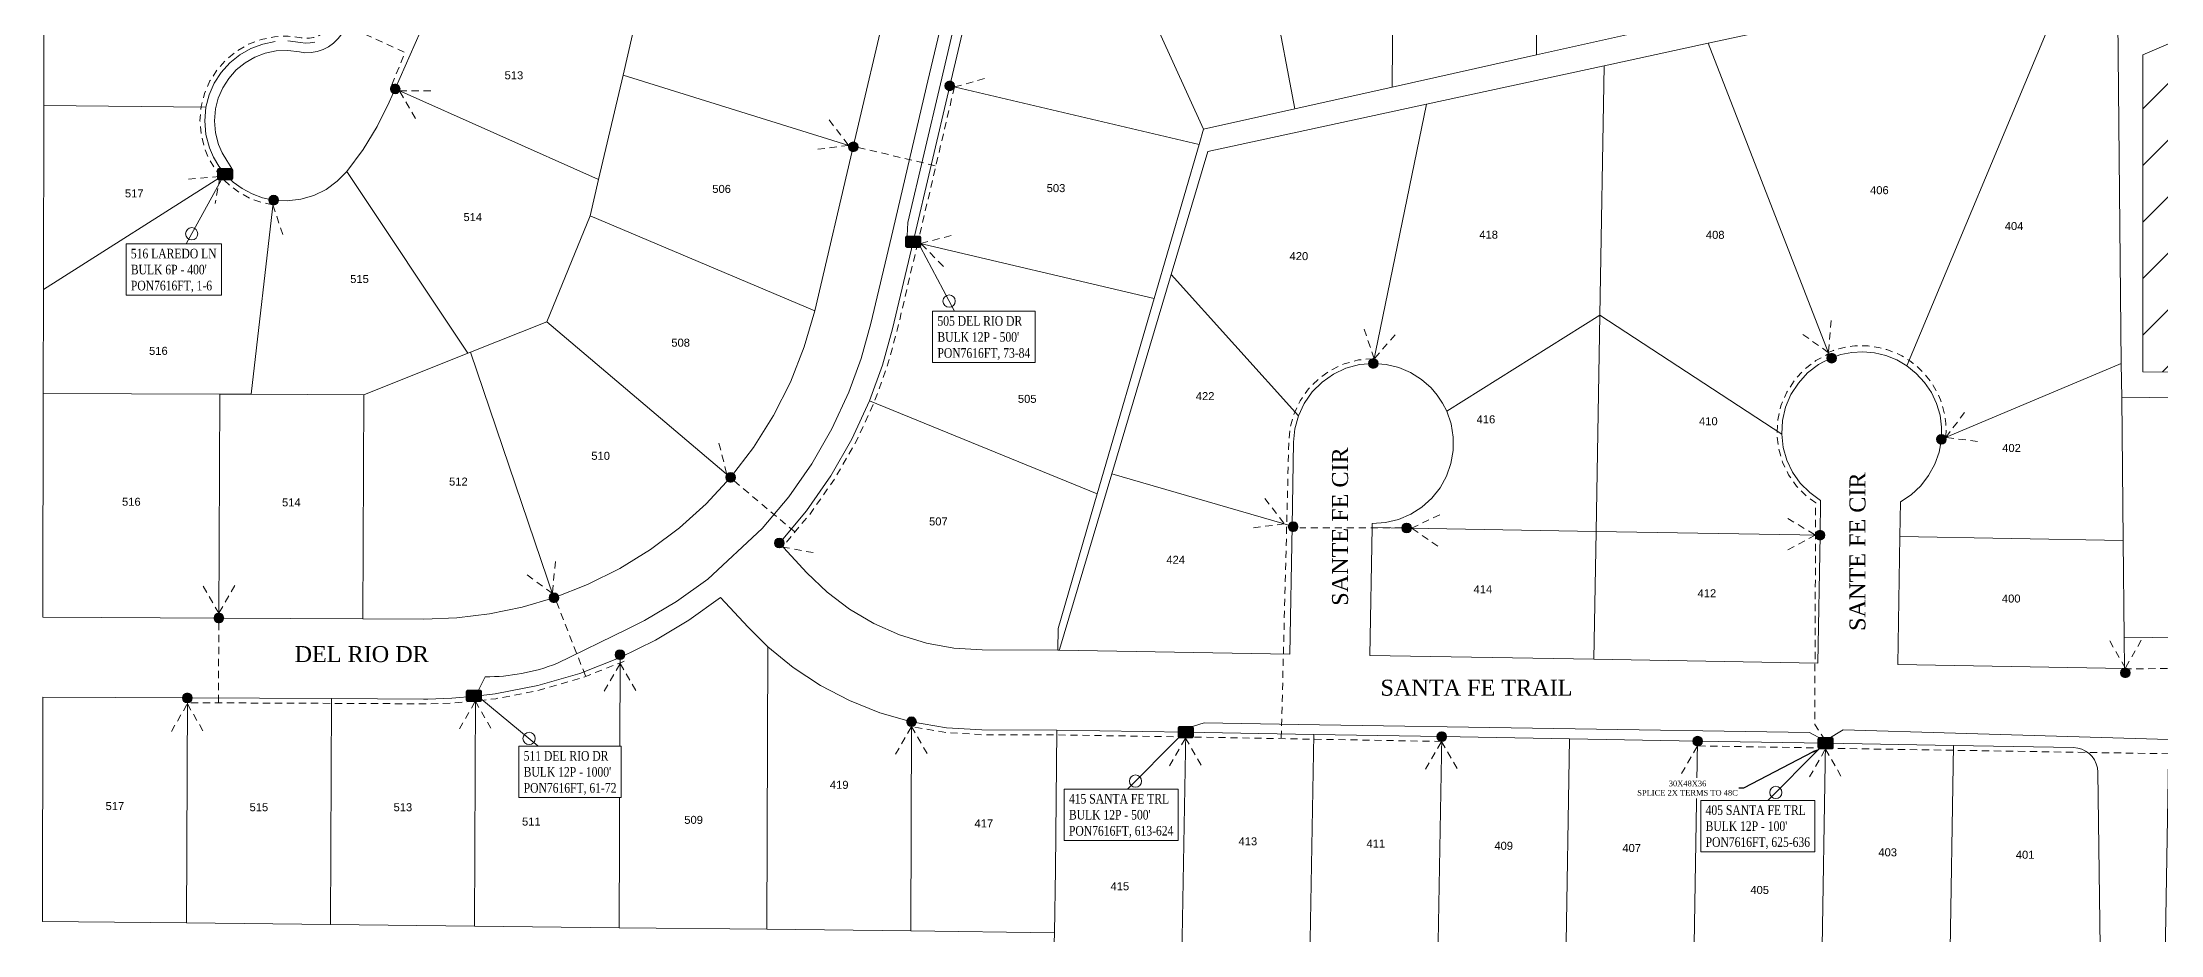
# Model space of a CAD drawing. Header units: feet. Extents: x 2741712 to 2750472, y 1004852 to 1013442.
# Drawn here: x 2744919 to 2746243, y 1008601 to 1009159 of the extents above; entities that cross this region are included whole.
import ezdxf
from ezdxf import colors
from ezdxf.entities.mleader import LeaderData, LeaderLine
from ezdxf.enums import TextEntityAlignment as Align
from ezdxf.lldxf.tags import DXFTag
from ezdxf.math import Vec2, Vec3

# ---------------------------------------------------------------- set-up
doc = ezdxf.new("R2010")
doc.units = ezdxf.units.FT
doc.header["$LTSCALE"] = 0.015
doc.header["$MEASUREMENT"] = 0
doc.linetypes.add('DASHED', pattern=[5, 3, -2])
for name, color, linetype, lineweight in [('48C', 112, '48C', 5), ('DETAIL', 7, 'Continuous', 5), ('DROP BURIED', 7, 'DASHED', 5), ('PROP_TEL', 6, 'Continuous', 5), ('RUNNING LINE (UNDERGROUND)', 10, 'Continuous', 40), ('TAIL', 1, 'MST', 5), ('TELEPHONE STRUCT-PROP', 6, 'Continuous', 5), ('TERMINALS', 7, 'Continuous', 5)]:
    doc.layers.add(name, color=color, linetype=linetype, lineweight=lineweight)
for name, color, linetype in [('AddressesCarver', 7, 'DASHED'), ('Carver County Parcels', 7, 'Continuous'), ('NOTES', 7, 'Continuous'), ('STREET NAME', 7, 'Continuous')]:
    doc.layers.add(name, color=color, linetype=linetype)
doc.styles.add('Dimensions 100', font='arial.ttf')
doc.styles.add('Line', font='txt.shx', dxfattribs={"height": 3})
doc.styles.add('SIMPLEX', font='times.ttf', dxfattribs={"width": 0.8})
doc.styles.get("Standard").update_dxf_attribs({"font": 'times.ttf'})
doc.styles.add('Utilities', font='arial.ttf', dxfattribs={"height": 2.5})
tags = doc.linetypes.add('48C', pattern='A,80,-5,["48C",Line,S=1.5,R=0,X=0,Y=-1.5],-20', length=105).pattern_tags.tags
tags[6] = DXFTag(74, 10)
tags = doc.linetypes.add('MST', pattern='A,5,-5,5,-5,["TAIL",Line,S=1.5,R=0,X=0,Y=-1.5],-20', length=40).pattern_tags.tags
tags[10] = DXFTag(74, 10)

# ---------------------------------------------------------------- blocks, each defined once
blk = doc.blocks.new('ACMAP_ANN_TEMPLATE_AddressCarver')
at = {"layer": 'AddressesCarver', "style": 'Dimensions 100'}
blk.add_attdef('AddressCarver', text='', height=5, dxfattribs=at).set_placement((0, 0), align=Align.CENTER)
blk = doc.blocks.new('NEW HH')
at = {"ltscale": 40, "true_color": 0xffffff}
h = blk.add_hatch(color=7, dxfattribs=at)
h.dxf.hatch_style = 1
h.paths.add_polyline_path([(-0.061, -0.031, 0.414214), (-0.046, -0.046), (0.046, -0.046, 0.414214), (0.061, -0.031), (0.061, 0.031, 0.414214), (0.046, 0.046), (-0.046, 0.046, 0.414214), (-0.061, 0.031)])
at = {"layer": 'RUNNING LINE (UNDERGROUND)', "color": 6, "lineweight": 0, "const_width": 0.005, "flags": 128}
blk.add_lwpolyline([(-0.061, 0.031), (-0.061, -0.031, 0.414214), (-0.046, -0.046), (0.046, -0.046, 0.414214), (0.061, -0.031), (0.061, 0.031, 0.414214), (0.046, 0.046), (-0.046, 0.046, 0.414214)], format="xyb", close=True, dxfattribs=at)
at = {"layer": 'TELEPHONE STRUCT-PROP', "color": 18, "true_color": 0x000000, "style": 'Utilities'}
blk.add_text('HH', height=0.05, dxfattribs=at).set_placement((0, 0), align=Align.MIDDLE_CENTER)
blk = doc.blocks.new('Proposed FlowerPot')
at = {"lineweight": 5, "ltscale": 100, "true_color": 0xffffff}
h = blk.add_hatch(color=7, dxfattribs=at)
h.dxf.hatch_style = 1
h.paths.add_polyline_path([(-0.06, 0, 0.414214), (0, -0.06, 0.414214), (0.06, 0, 0.414214), (0, 0.06, 0.414214)])
at = {"lineweight": 5, "ltscale": 100}
blk.add_circle((0, 0), 0.0604, dxfattribs=at)
at = {"layer": 'RUNNING LINE (UNDERGROUND)', "color": 6, "lineweight": 5, "const_width": 0.00907, "flags": 128}
blk.add_lwpolyline([(-0.06, 0, -0.414214), (0, 0.06, -0.414214), (0.06, 0, -0.414214), (0, -0.06, -0.414214), (-0.06, 0)], format="xyb", dxfattribs=at)
at = {"color": 18, "linetype": 'ByBlock', "lineweight": 5, "ltscale": 100, "true_color": 0x000000, "style": 'Dimensions 100'}
blk.add_text('F', height=0.0744, dxfattribs=at).set_placement((-0.029, -0.037))
blk = doc.blocks.new('TERMINAL')
at = {"lineweight": 5, "ltscale": 0.5, "flags": 128}
blk.add_lwpolyline([(-0.1, -0.6), (-0.1, 44.8)], dxfattribs=at)
at = {"lineweight": 5, "ltscale": 0.5}
blk.add_circle((-0.1, 37.6), 3.83, dxfattribs=at)

msp = doc.modelspace()

# ---------------------------------------------------------------- hatches: boundary and pattern name
at = {"layer": 'NOTES', "lineweight": 5, "ltscale": 100}
h = msp.add_hatch(dxfattribs=at)
h.set_pattern_fill('ANSI31', color=1, scale=200)
h.paths.add_polyline_path([(2746231.4, 1008953.2), (2746231.4, 1009151.2), (2746533.9, 1009281), (2746556.6, 1009273.7), (2746576, 1008940.5), (2746523.2, 1008926.5), (2746545.2, 1008814.8), (2746427.5, 1008814.8), (2746420.1, 1008835.5), (2746377.3, 1008835.5), (2746377.3, 1008952.6)])
h.paths.add_polyline_path([(2747114.4, 1008761), (2747153.2, 1008592.3), (2747357.8, 1008595.3), (2747343.9, 1009300.2), (2747273.6, 1009302.2), (2747139.2, 1009172.8), (2747117.2, 1009170)])

# ---------------------------------------------------------------- linework, layer by layer
at = {"layer": 'Carver County Parcels', "lineweight": 5, "ltscale": 100}
for p, q in [((2745763.5, 1009372.3), (2745762.4, 1009131.1)), ((2745852.5, 1009151.2), (2745853.5, 1009371.9)), ((2745655.9, 1009357.7), (2745701.5, 1009117.5)), ((2745558.3, 1009293.7), (2745644.4, 1009104.8)), ((2745169.4, 1009198.6), (2745139.2, 1009130)), ((2744919.7, 1009191.6), (2744919.6, 1009119.7)), ((2745425.5, 1009093.8), (2745448.4, 1009191.2)), ((2746218, 1008958.4), (2746215.8, 1009172.7)), ((2745287.6, 1009164), (2745281.7, 1009138.5)), ((2745852.5, 1009151.2), (2745942.6, 1009171.3)), ((2745959.8, 1009158.5), (2745995.9, 1009166.3)), ((2746084, 1008957), (2746173.8, 1009171.5)), ((2745762.4, 1009131.1), (2745852.5, 1009151.2)), ((2745894.7, 1009144.4), (2745959.8, 1009158.5)), ((2746036.3, 1008961.7), (2745959.8, 1009158.5)), ((2745266.3, 1009073.4), (2745281.7, 1009138.5)), ((2745281.7, 1009138.5), (2745425.5, 1009093.8)), ((2745783.8, 1009120.4), (2745894.7, 1009144.4)), ((2745892, 1008988.5), (2745894.7, 1009144.4)), ((2744919.6, 1009119.7), (2744919.4, 1009004.7)), ((2744919.6, 1009119.7), (2745020.9, 1009118.5)), ((2745135.5, 1009121.8), (2745128, 1009106.6)), ((2745139.2, 1009130), (2745135.5, 1009121.8)), ((2745266.3, 1009073.4), (2745139.2, 1009130)), ((2745485.8, 1009131.9), (2745641.6, 1009095.2)), ((2745783.8, 1009120.4), (2745647, 1009090.8)), ((2745701.5, 1009117.5), (2745762.4, 1009131.1)), ((2745750.5, 1008958.4), (2745783.8, 1009120.4)), ((2745128, 1009106.6), (2745119.1, 1009092.1)), ((2745701.5, 1009117.5), (2745644.4, 1009104.8)), ((2745701.5, 1009117.5), (2745701.5, 1009117.5)), ((2745401.4, 1008991.4), (2745425.5, 1009093.8)), ((2745425.5, 1009093.8), (2745425.5, 1009093.8)), ((2745641.6, 1009095.2), (2745613.6, 1008999.1)), ((2745644.4, 1009104.8), (2745641.6, 1009095.2)), ((2745641.6, 1009095.2), (2745641.6, 1009095.2)), ((2745644.4, 1009104.8), (2745644.4, 1009104.8)), ((2745119.1, 1009092.1), (2745109, 1009078.4)), ((2745624.2, 1009014.1), (2745647, 1009090.8)), ((2744919.4, 1009004.7), (2745032.9, 1009076.7)), ((2745096.1, 1009067.2), (2745088.4, 1009063.4)), ((2745103, 1009072.3), (2745096.1, 1009067.2)), ((2745109, 1009078.4), (2745103, 1009072.3)), ((2745109, 1009078.4), (2745184.6, 1008964.8)), ((2745266.3, 1009073.4), (2745261, 1009050.6)), ((2745266.3, 1009073.4), (2745266.3, 1009073.4)), ((2745049.2, 1008939.2), (2745063.2, 1009060.5)), ((2745071.7, 1009060), (2745063.2, 1009060.5)), ((2745063.2, 1009060.5), (2745063.2, 1009060.5)), ((2745080.2, 1009061), (2745071.7, 1009060)), ((2745088.4, 1009063.4), (2745080.2, 1009061)), ((2745261, 1009050.6), (2745233.9, 1008984.5)), ((2745261, 1009050.6), (2745401.4, 1008991.4)), ((2745462.9, 1009034.5), (2745613.6, 1008999.1)), ((2745587, 1008889.5), (2745624.2, 1009014.1)), ((2745624.2, 1009014.1), (2745703.7, 1008925.6)), ((2744919.4, 1009004.7), (2744919.2, 1008939.7)), ((2745394.9, 1008968.8), (2745401.4, 1008991.4)), ((2745401.4, 1008991.4), (2745401.4, 1008991.4)), ((2745613.6, 1008999.1), (2745578, 1008876.9)), ((2745613.6, 1008999.1), (2745613.6, 1008999.1)), ((2745892, 1008988.5), (2745796.5, 1008928.5)), ((2745892, 1008988.5), (2745889.7, 1008853.5)), ((2745892, 1008988.5), (2745892, 1008988.5)), ((2746005.8, 1008914.2), (2745892, 1008988.5)), ((2745233.9, 1008984.5), (2745186.3, 1008965.5)), ((2745348.8, 1008887.2), (2745233.9, 1008984.5)), ((2745184.6, 1008964.8), (2745119.6, 1008938.9)), ((2745184.6, 1008964.8), (2745186.3, 1008965.5)), ((2745184.6, 1008964.8), (2745184.6, 1008964.8)), ((2745186.3, 1008965.5), (2745238.4, 1008812)), ((2745386.3, 1008946.8), (2745394.9, 1008968.8)), ((2746036.3, 1008961.7), (2746042.8, 1008964)), ((2746036.3, 1008961.7), (2746036.3, 1008961.7)), ((2746042.8, 1008964), (2746049.6, 1008965.3)), ((2746049.6, 1008965.3), (2746056.5, 1008965.7)), ((2746056.5, 1008965.7), (2746063.8, 1008965)), ((2746063.8, 1008965), (2746070.9, 1008963.3)), ((2746070.9, 1008963.3), (2746077.7, 1008960.6)), ((2746077.7, 1008960.6), (2746084, 1008957)), ((2745375.7, 1008925.8), (2745386.3, 1008946.8)), ((2745750.5, 1008958.4), (2745758.5, 1008957.8)), ((2745750.5, 1008958.4), (2745750.5, 1008958.4)), ((2745758.5, 1008957.8), (2745766.4, 1008955.9)), ((2745766.4, 1008955.9), (2745773.8, 1008952.8)), ((2745773.8, 1008952.8), (2745780.6, 1008948.4)), ((2745780.6, 1008948.4), (2745786.7, 1008943.1)), ((2746084, 1008957), (2746089.9, 1008952.2)), ((2746084, 1008957), (2746084, 1008957)), ((2746089.9, 1008952.2), (2746095.1, 1008946.6)), ((2746105.6, 1008911), (2746218, 1008958.4)), ((2746218, 1008958.4), (2746218, 1008958.4)), ((2746218.3, 1008936.9), (2746218, 1008958.4)), ((2744919.2, 1008939.7), (2744919, 1008799.8)), ((2744919.2, 1008939.7), (2745029.6, 1008939.3)), ((2745029, 1008799.3), (2745029.6, 1008939.3)), ((2745029.6, 1008939.3), (2745029.6, 1008939.3)), ((2745049.2, 1008939.2), (2745029.6, 1008939.3)), ((2745049.2, 1008939.2), (2745049.2, 1008939.2)), ((2745049.2, 1008939.2), (2745119.6, 1008938.9)), ((2745119.6, 1008938.9), (2745119, 1008798.9)), ((2745435.7, 1008935.1), (2745578, 1008876.9)), ((2745786.7, 1008943.1), (2745790.5, 1008938.6)), ((2745790.5, 1008938.6), (2745793.8, 1008933.7)), ((2745793.8, 1008933.7), (2745796.5, 1008928.5)), ((2746095.1, 1008946.6), (2746099.3, 1008940.3)), ((2746099.3, 1008940.3), (2746102.5, 1008933.4)), ((2746218.3, 1008936.9), (2746368.2, 1008938.6)), ((2746219.2, 1008847.8), (2746218.3, 1008936.9)), ((2746218.3, 1008936.9), (2746218.3, 1008936.9)), ((2745363.2, 1008905.9), (2745375.7, 1008925.8)), ((2745703.7, 1008925.6), (2745703.7, 1008925.6)), ((2745796.5, 1008928.5), (2745799.1, 1008920.6)), ((2745799.1, 1008920.6), (2745800.5, 1008912.4)), ((2746102.5, 1008933.4), (2746104.7, 1008926.1)), ((2746104.7, 1008926.1), (2746105.7, 1008918.6)), ((2745800.5, 1008912.4), (2745800.5, 1008904)), ((2746005.8, 1008914.2), (2746005.8, 1008914.2)), ((2746105.6, 1008911), (2746104.1, 1008903)), ((2746105.7, 1008918.6), (2746105.6, 1008911)), ((2745348.8, 1008887.2), (2745363.2, 1008905.9)), ((2745799, 1008895.8), (2745796.3, 1008888)), ((2745800.5, 1008904), (2745799, 1008895.8)), ((2746101.5, 1008895.4), (2746097.6, 1008888.3)), ((2746104.1, 1008903), (2746101.5, 1008895.4)), ((2745333.5, 1008870.7), (2745348.8, 1008887.2)), ((2745348.8, 1008887.2), (2745348.8, 1008887.2)), ((2745554.3, 1008779.7), (2745587, 1008889.5)), ((2745699.8, 1008856.8), (2745587, 1008889.5)), ((2745792.2, 1008880.7), (2745787.1, 1008874.2)), ((2745796.3, 1008888), (2745792.2, 1008880.7)), ((2746092.7, 1008881.9), (2746086.7, 1008876.4)), ((2746097.6, 1008888.3), (2746092.7, 1008881.9)), ((2745316.8, 1008855.6), (2745333.5, 1008870.7)), ((2745578, 1008876.9), (2745553.5, 1008792.8)), ((2745578, 1008876.9), (2745578, 1008876.9)), ((2745780.9, 1008868.6), (2745773.9, 1008864.2)), ((2745787.1, 1008874.2), (2745780.9, 1008868.6)), ((2746080, 1008871.9), (2746079.6, 1008850.3)), ((2746086.7, 1008876.4), (2746080, 1008871.9)), ((2745298.7, 1008842.1), (2745316.8, 1008855.6)), ((2745698.4, 1008776.8), (2745699.8, 1008856.8)), ((2745699.8, 1008856.8), (2745699.8, 1008856.8)), ((2745749.7, 1008856), (2745748.4, 1008776)), ((2745749.8, 1008858.5), (2745749.7, 1008856)), ((2745889.7, 1008853.5), (2745749.7, 1008856)), ((2745758.1, 1008859), (2745749.8, 1008858.5)), ((2745766.2, 1008860.9), (2745758.1, 1008859)), ((2745773.9, 1008864.2), (2745766.2, 1008860.9)), ((2745279.6, 1008830.2), (2745298.7, 1008842.1)), ((2745379.3, 1008846.2), (2745396.5, 1008827.6)), ((2745889.7, 1008853.5), (2745888.3, 1008773.6)), ((2745889.7, 1008853.5), (2745889.7, 1008853.5)), ((2745889.7, 1008853.5), (2746029.7, 1008851.1)), ((2746029.7, 1008851.1), (2746029.7, 1008851.1)), ((2746079.6, 1008850.3), (2746078.3, 1008770.3)), ((2746079.6, 1008850.3), (2746219.2, 1008847.8)), ((2746219.2, 1008847.8), (2746219.9, 1008786.9)), ((2746219.2, 1008847.8), (2746219.2, 1008847.8)), ((2745259.4, 1008820.2), (2745279.6, 1008830.2)), ((2745396.5, 1008827.6), (2745409.2, 1008815.4)), ((2745238.4, 1008812), (2745259.4, 1008820.2)), ((2745409.2, 1008815.4), (2745423.2, 1008804.8)), ((2745177.7, 1008799.5), (2745198.2, 1008802)), ((2745198.2, 1008802), (2745218.5, 1008806.1)), ((2745218.5, 1008806.1), (2745238.4, 1008812)), ((2745238.4, 1008812), (2745238.4, 1008812)), ((2745423.2, 1008804.8), (2745438.3, 1008795.9)), ((2744919, 1008799.8), (2745029, 1008799.3)), ((2745029, 1008799.3), (2745119, 1008798.9)), ((2745119, 1008798.9), (2745157, 1008798.7)), ((2745157, 1008798.7), (2745177.7, 1008799.5)), ((2745438.3, 1008795.9), (2745454.4, 1008788.8)), ((2745454.4, 1008788.8), (2745471.2, 1008783.7)), ((2745553.5, 1008792.8), (2745553.3, 1008779.3)), ((2745279.2, 1008605.8), (2745279.9, 1008774.6)), ((2745372.1, 1008781.4), (2745371.4, 1008604.8)), ((2745372.1, 1008781.4), (2745372.1, 1008781.4)), ((2745471.2, 1008783.7), (2745488.4, 1008780.5)), ((2745488.4, 1008780.5), (2745506, 1008779.4)), ((2745506, 1008779.4), (2745553.3, 1008779.3)), ((2745553.3, 1008779.3), (2745554.2, 1008779.3)), ((2745554.3, 1008779.7), (2745554.2, 1008779.3)), ((2745554.2, 1008779.3), (2745698.4, 1008776.8)), ((2745748.4, 1008776), (2745888.3, 1008773.6)), ((2746220, 1008767.8), (2746219.9, 1008786.9)), ((2745888.3, 1008773.6), (2746028.3, 1008771.1)), ((2746078.3, 1008770.3), (2746220, 1008767.8)), ((2744918.9, 1008749.8), (2744918.7, 1008609.7)), ((2745009.3, 1008749.4), (2744918.9, 1008749.8)), ((2745008.7, 1008608.8), (2745009.3, 1008749.4)), ((2745009.3, 1008749.4), (2745009.3, 1008749.4)), ((2745099.3, 1008749), (2745098.7, 1008607.8)), ((2745099.3, 1008749), (2745099.3, 1008749)), ((2745189.4, 1008750.4), (2745188.8, 1008606.8)), ((2745461.9, 1008734.5), (2745461.4, 1008603.8)), ((2745461.9, 1008734.5), (2745461.9, 1008734.5)), ((2745552.8, 1008729.3), (2745551.8, 1008642.1)), ((2745552.8, 1008729.3), (2745552.8, 1008729.3)), ((2745633.3, 1008728), (2745630.9, 1008588)), ((2745633.3, 1008728), (2745633.3, 1008728)), ((2745710.9, 1008586.6), (2745713.3, 1008726.6)), ((2745713.3, 1008726.6), (2745713.3, 1008726.6)), ((2745790.8, 1008585.2), (2745793.3, 1008725.2)), ((2745793.3, 1008725.2), (2745793.3, 1008725.2)), ((2745873.2, 1008723.8), (2745870.8, 1008583.8)), ((2745873.2, 1008723.8), (2745873.2, 1008723.8)), ((2745953.2, 1008722.4), (2745950.8, 1008582.5)), ((2745953.2, 1008722.4), (2745953.2, 1008722.4)), ((2746030.8, 1008581.1), (2746033.2, 1008721.1)), ((2746033.2, 1008721.1), (2746033.2, 1008721.1)), ((2746110.8, 1008579.7), (2746113.2, 1008719.7)), ((2746113.2, 1008719.7), (2746113.2, 1008719.7)), ((2746190.8, 1008718.1), (2746188.1, 1008718.4)), ((2746193.3, 1008717.4), (2746190.8, 1008718.1)), ((2746195.7, 1008716.2), (2746193.3, 1008717.4)), ((2746197.9, 1008714.7), (2746195.7, 1008716.2)), ((2746199.7, 1008712.8), (2746197.9, 1008714.7)), ((2746201.3, 1008710.7), (2746199.7, 1008712.8)), ((2746202.4, 1008708.3), (2746201.3, 1008710.7)), ((2746203.1, 1008705.7), (2746202.4, 1008708.3)), ((2746203.4, 1008703.1), (2746203.1, 1008705.7)), ((2746205.1, 1008578.1), (2746203.4, 1008703.1)), ((2745551.8, 1008642.1), (2745551.2, 1008602.5)), ((2744918.7, 1008609.7), (2745008.7, 1008608.8)), ((2745008.7, 1008608.8), (2745098.7, 1008607.8)), ((2745098.7, 1008607.8), (2745188.8, 1008606.8)), ((2745188.8, 1008606.8), (2745279.2, 1008605.8)), ((2745188.8, 1008606.8), (2745188.8, 1008606.8)), ((2745279.2, 1008605.8), (2745371.4, 1008604.8)), ((2745279.2, 1008605.8), (2745279.2, 1008605.8)), ((2745371.4, 1008604.8), (2745461.4, 1008603.8)), ((2745461.4, 1008603.8), (2745551.2, 1008602.5)), ((2745551.2, 1008602.5), (2745550.9, 1008589.4))]:
    msp.add_line(p, q, dxfattribs=at)
for points in [[(2745497.1, 1009179.7), (2745485.8, 1009131.9), (2745462.9, 1009034.5), (2745450, 1008980), (2745443.8, 1008957.3), (2745435.7, 1008935.1), (2745424.6, 1008911.1), (2745411.5, 1008888.2), (2745396.3, 1008866.4), (2745379.3, 1008846.2)], [(2745063.2, 1009060.5), (2745056.3, 1009062), (2745049.8, 1009064.4), (2745043.6, 1009067.7), (2745037.9, 1009071.8), (2745032.9, 1009076.7), (2745028.9, 1009081.8), (2745025.7, 1009087.3), (2745023.1, 1009093.2), (2745020.9, 1009101.5), (2745020.2, 1009110), (2745020.9, 1009118.5), (2745020.9, 1009118.5), (2745022.9, 1009126.2), (2745026.1, 1009133.6), (2745030.4, 1009140.3), (2745035.8, 1009146.2), (2745042, 1009151.3), (2745048.9, 1009155.2), (2745056.4, 1009158), (2745064.2, 1009159.6)], [(2745072.2, 1009160), (2745080.1, 1009159), (2745083.1, 1009158.6), (2745086, 1009158.7), (2745089, 1009159.2)], [(2746028.3, 1008771.1), (2746029.7, 1008851.1), (2746030, 1008872.8), (2746023.3, 1008877.7), (2746017.4, 1008883.6), (2746012.6, 1008890.4), (2746009, 1008897.9), (2746006.7, 1008905.9), (2746005.8, 1008914.2), (2746006.3, 1008922.7), (2746008.2, 1008931.1), (2746011.5, 1008939), (2746016.2, 1008946.2), (2746021.9, 1008952.5), (2746028.7, 1008957.7), (2746036.3, 1008961.7)], [(2746219.9, 1008786.9), (2746308.4, 1008788), (2746369.6, 1008806.7), (2746415, 1008820.6)], [(2745342.6, 1008812.2), (2745322.8, 1008798), (2745301.8, 1008785.4), (2745279.9, 1008774.6), (2745254.6, 1008764.7), (2745228.4, 1008757.1), (2745201.7, 1008751.9), (2745189.4, 1008750.4), (2745174.6, 1008749.2), (2745159.7, 1008748.7), (2745156.8, 1008748.7), (2745099.3, 1008749), (2745009.3, 1008749.4)], [(2746188.1, 1008718.4), (2746113.2, 1008719.7), (2746033.2, 1008721.1), (2745953.2, 1008722.4), (2745873.2, 1008723.8), (2745793.3, 1008725.2), (2745713.3, 1008726.6), (2745633.3, 1008728), (2745552.8, 1008729.3), (2745505.8, 1008729.4), (2745483.7, 1008730.8), (2745461.9, 1008734.5), (2745442.2, 1008740.1), (2745423.2, 1008747.7), (2745405.1, 1008757.1), (2745388, 1008768.4), (2745372.1, 1008781.4), (2745359.8, 1008793.7), (2745342.6, 1008812.2)]]:
    msp.add_lwpolyline(points, dxfattribs=at)
at = {"layer": 'Carver County Parcels', "lineweight": 5, "ltscale": 100, "flags": 128}
msp.add_lwpolyline([(2745699.8, 1008856.8), (2745700.7, 1008909.3), (2745701.5, 1008917.6), (2745703.7, 1008925.6), (2745707.4, 1008933.4), (2745712.3, 1008940.6), (2745718.5, 1008946.7), (2745725.6, 1008951.7), (2745733.4, 1008955.4), (2745741.8, 1008957.7), (2745750.5, 1008958.4)], dxfattribs=at)
at = {"layer": 'DROP BURIED', "lineweight": 5, "ltscale": 100}
for p, q in [((2745488.7, 1009131.2), (2745465.8, 1009033.8)), ((2746033.1, 1008718.1), (2745953.2, 1008719.4))]:
    msp.add_line(p, q, dxfattribs=at)
at = {"layer": 'DROP BURIED', "lineweight": 5, "ltscale": 100, "flags": 128}
for points in [[(2745157.4, 1009318.9), (2745159.7, 1009308.3), (2745100.5, 1009173.4), (2745145.4, 1009152.7), (2745136.8, 1009131.9)], [(2745062.5, 1009057.6), (2745055.5, 1009059.1), (2745048.5, 1009061.6), (2745042, 1009065.1), (2745036, 1009069.5), (2745030.7, 1009074.7), (2745026.5, 1009080.1), (2745023, 1009085.9), (2745020.3, 1009092.3), (2745018, 1009101), (2745017.2, 1009110), (2745018, 1009119), (2745020.1, 1009127.2), (2745023.4, 1009135), (2745028, 1009142.1), (2745033.7, 1009148.4), (2745040.3, 1009153.7), (2745047.6, 1009158), (2745055.5, 1009160.9), (2745063.8, 1009162.6), (2745072.3, 1009163), (2745080.5, 1009162), (2745083.2, 1009161.6), (2745085.7, 1009161.7), (2745088.2, 1009162.1), (2745090.6, 1009162.9), (2745092.9, 1009164.1), (2745093.6, 1009164.6)], [(2745428.5, 1009093.4), (2745477.1, 1009081.9)], [(2745465.8, 1009033.8), (2745453, 1008979.2), (2745446.6, 1008956.3), (2745438.5, 1008934), (2745427.3, 1008909.7), (2745414, 1008886.5), (2745398.7, 1008864.6), (2745381.6, 1008844.2)], [(2745693, 1008724.4), (2745697.7, 1008909.5), (2745698.5, 1008918.1), (2745700.9, 1008926.6), (2745704.7, 1008935), (2745710, 1008942.5), (2745716.5, 1008949), (2745724.1, 1008954.3), (2745732.4, 1008958.2), (2745741.3, 1008960.6), (2745750.2, 1008961.4)], [(2746032.9, 1008723.1), (2746026.4, 1008732.8), (2746027, 1008871.3), (2746021.3, 1008875.4), (2746015.1, 1008881.7), (2746010, 1008888.9), (2746006.2, 1008896.8), (2746003.8, 1008905.3), (2746002.8, 1008914.1), (2746003.3, 1008923.2), (2746005.3, 1008932), (2746008.9, 1008940.4), (2746013.8, 1008948), (2746019.9, 1008954.7), (2746027.1, 1008960.2), (2746034.9, 1008964.4)], [(2745351, 1008885), (2745389.1, 1008853.1)], [(2745768.4, 1008855.6), (2745704.6, 1008855.6)], [(2745240, 1008809.4), (2745258.2, 1008762.9)], [(2745029, 1008796.3), (2745028.7, 1008746.3)], [(2745282.3, 1008772.4), (2745281.1, 1008771.8), (2745255.5, 1008761.8), (2745229.1, 1008754.2), (2745202.1, 1008748.9), (2745189.7, 1008747.4), (2745174.8, 1008746.2), (2745159.8, 1008745.7), (2745156.8, 1008745.7), (2745099.3, 1008746), (2745009.3, 1008746.4)], [(2746219.9, 1008767.5), (2746249.6, 1008767.8), (2746254.5, 1008714.4), (2746037.1, 1008717.9)], [(2745633.2, 1008725), (2745552.7, 1008726.3), (2745505.7, 1008726.4), (2745483.4, 1008727.8), (2745461.4, 1008731.5)], [(2745793.2, 1008722.2), (2745713.2, 1008723.6), (2745633.2, 1008725)]]:
    msp.add_lwpolyline(points, dxfattribs=at)
at = {"layer": 'DROP BURIED', "lineweight": 5, "ltscale": 100}
for points in [[(2745488.8, 1009131.2), (2745508, 1009136.6)], [(2745151.9, 1009111.5), (2745141.9, 1009128.8), (2745161.9, 1009128.8)], [(2745410.5, 1009110.6), (2745422.6, 1009094.7), (2745402.8, 1009092.2)], [(2745010, 1009073.6), (2745029.7, 1009075.2), (2745026.7, 1009058.3)], [(2745062.8, 1009057.5), (2745069.1, 1009038.5)], [(2745481.8, 1009019.1), (2745467.8, 1009033.4), (2745487.1, 1009038.4)], [(2745764.2, 1008976.4), (2745751.1, 1008961.4), (2745744.6, 1008980.3)], [(2746036.7, 1008985.3), (2746034.9, 1008965.3), (2746018.5, 1008976.9)], [(2746128.2, 1008909.7), (2746108.3, 1008912.2), (2746120.3, 1008928.1)], [(2745341.5, 1008908.5), (2745346.5, 1008889.1)], [(2745682.7, 1008874.1), (2745694.9, 1008858.2), (2745675.1, 1008855.6)], [(2745790.9, 1008844.2), (2745774.4, 1008855.5), (2745792.5, 1008864.1)], [(2746009.6, 1008861.6), (2746026.7, 1008851.2), (2746009.1, 1008841.6)], [(2745381.3, 1008843.7), (2745401, 1008840.1)], [(2745239.4, 1008834.7), (2745237.4, 1008814.8), (2745221.2, 1008826.5)], [(2745039, 1008819.6), (2745029, 1008802.3), (2745019, 1008819.6)], [(2746230.5, 1008785.4), (2746220.5, 1008768.1), (2746210.5, 1008785.4)], [(2745269.9, 1008753.6), (2745279.9, 1008770.9), (2745289.9, 1008753.6)], [(2744999.3, 1008728.4), (2745009.3, 1008745.7), (2745019.3, 1008728.4)], [(2745179.3, 1008730), (2745189.3, 1008747.3), (2745199.3, 1008730)], [(2745451.9, 1008714.2), (2745461.9, 1008731.5), (2745471.9, 1008714.2)], [(2745623.2, 1008707), (2745633.2, 1008724.3), (2745643.2, 1008707)], [(2745783.2, 1008704.9), (2745793.2, 1008722.2), (2745803.2, 1008704.9)], [(2745943.1, 1008702.1), (2745953.1, 1008719.4)], [(2746023.1, 1008700), (2746033.1, 1008717.4), (2746043.1, 1008700)]]:
    msp.add_lwpolyline(points, dxfattribs=at)
at = {"layer": 'DROP BURIED', "lineweight": 5, "ltscale": 100, "flags": 128}
msp.add_lwpolyline([(2746108.3, 1008912.2, 0.564366), (2746034.9, 1008965.3)], format="xyb", dxfattribs=at)
at = {"layer": 'NOTES', "color": 1, "lineweight": 5, "ltscale": 100, "flags": 128}
msp.add_lwpolyline([(2746231.4, 1008953.2), (2746231.4, 1009151.2), (2746533.9, 1009281), (2746556.6, 1009273.7), (2746576, 1008940.5), (2746523.2, 1008926.5), (2746545.2, 1008814.8), (2746427.5, 1008814.8), (2746420.1, 1008835.5), (2746377.3, 1008835.5), (2746377.3, 1008952.6), (2746231.4, 1008953.2)], dxfattribs=at)
at = {"layer": 'TAIL', "lineweight": 5, "ltscale": 100, "flags": 128}
msp.add_lwpolyline([(2745651.1, 1009360.7), (2745639.4, 1009366), (2745628.2, 1009361.4), (2745606.2, 1009349.8), (2745585.4, 1009336.1), (2745566, 1009320.6), (2745548.1, 1009303.3), (2745533.1, 1009285.9), (2745519.6, 1009267.2), (2745507.9, 1009247.4), (2745497.8, 1009226.6), (2745489.7, 1009205.1), (2745483.5, 1009183.2), (2745472.2, 1009135.1), (2745449.3, 1009037.7), (2745436.5, 1008983.4), (2745430.4, 1008961.5), (2745422.7, 1008940.5), (2745412.2, 1008917.5), (2745399.6, 1008895.7), (2745385.2, 1008875), (2745368.6, 1008855.2), (2745334.5, 1008823.6), (2745315.1, 1008809.7), (2745295.1, 1008797.7), (2745284.7, 1008792.6), (2745240.2, 1008770.9, -0.093822), (2745195.5, 1008762.6), (2745189.4, 1008750.4)], format="xyb", dxfattribs=at)
for points in [[(2745651, 1009359.3), (2745642.6, 1009358.7), (2745631.6, 1009354.1), (2745610.3, 1009342.9), (2745590.1, 1009329.7), (2745571.3, 1009314.6), (2745553.9, 1009297.8), (2745539.4, 1009280.9), (2745526.3, 1009262.8), (2745514.9, 1009243.6), (2745505.2, 1009223.5), (2745497.3, 1009202.6), (2745491.3, 1009181.2), (2745480, 1009133.2), (2745459.6, 1009046.5), (2745459.2, 1009038.2)], [(2745160.7, 1009316.7), (2745167.9, 1009304), (2745107.8, 1009167.9), (2745106, 1009164.6), (2745103.6, 1009161.4), (2745100.7, 1009158.6), (2745097.5, 1009156.3), (2745094.1, 1009154.6), (2745090.4, 1009153.4), (2745086.6, 1009152.7), (2745082.8, 1009152.6), (2745079.4, 1009153.1), (2745072, 1009153.9), (2745064.9, 1009153.7), (2745058, 1009152.3), (2745051.5, 1009149.8), (2745045.4, 1009146.3), (2745039.9, 1009141.9), (2745035.2, 1009136.6), (2745031.4, 1009130.7), (2745028.6, 1009124.3), (2745026.9, 1009117.5), (2745026.2, 1009110), (2745026.9, 1009102.5), (2745028.8, 1009095.2), (2745031, 1009090), (2745033.9, 1009085.2), (2745037.2, 1009080.2)], [(2745637.6, 1008731.5), (2745644.7, 1008733.8), (2745703.6, 1008732.7), (2746023.1, 1008727.7), (2746031.7, 1008723.3)]]:
    msp.add_lwpolyline(points, dxfattribs=at)

# ---------------------------------------------------------------- block references
at = {"layer": 'AddressesCarver', "lineweight": 5, "ltscale": 100}
for p, values in [((2745213.4, 1009136), {'AddressCarver': '513'}), ((2744976.1, 1009062.2), {'AddressCarver': '517'}), ((2745343.2, 1009065), {'AddressCarver': '506'}), ((2745552.2, 1009065.5), {'AddressCarver': '503'}), ((2746066.8, 1009064.2), {'AddressCarver': '406'}), ((2745187.7, 1009047.4), {'AddressCarver': '514'}), ((2745822.6, 1009036.4), {'AddressCarver': '418'}), ((2745964.2, 1009036.3), {'AddressCarver': '408'}), ((2746151, 1009041.8), {'AddressCarver': '404'}), ((2745704, 1009023), {'AddressCarver': '420'}), ((2745116.9, 1009008.7), {'AddressCarver': '515'}), ((2745317.6, 1008968.9), {'AddressCarver': '508'}), ((2745534.2, 1008933.8), {'AddressCarver': '505'}), ((2745645.4, 1008935.5), {'AddressCarver': '422'}), ((2745820.9, 1008921), {'AddressCarver': '416'}), ((2745959.9, 1008919.8), {'AddressCarver': '410'}), ((2746149.4, 1008903.1), {'AddressCarver': '402'}), ((2745267.6, 1008898.2), {'AddressCarver': '510'}), ((2745178.7, 1008882.1), {'AddressCarver': '512'}), ((2744974.3, 1008869.5), {'AddressCarver': '516'}), ((2745074.3, 1008869.1), {'AddressCarver': '514'}), ((2745478.7, 1008857.2), {'AddressCarver': '507'}), ((2745627, 1008833.2), {'AddressCarver': '424'}), ((2745819, 1008814.8), {'AddressCarver': '414'}), ((2745959, 1008812.3), {'AddressCarver': '412'}), ((2746149.2, 1008809), {'AddressCarver': '400'}), ((2745416.7, 1008692.6), {'AddressCarver': '419'}), ((2744964, 1008679.3), {'AddressCarver': '517'}), ((2745054, 1008678.6), {'AddressCarver': '515'}), ((2745144, 1008678.6), {'AddressCarver': '513'}), ((2745224.3, 1008669.6), {'AddressCarver': '511'}), ((2745325.7, 1008670.7), {'AddressCarver': '509'}), ((2745507.1, 1008668.5), {'AddressCarver': '417'}), ((2745672.1, 1008657.3), {'AddressCarver': '413'}), ((2745752.1, 1008655.9), {'AddressCarver': '411'}), ((2745832, 1008654.5), {'AddressCarver': '409'}), ((2745912, 1008653.1), {'AddressCarver': '407'}), ((2746072, 1008650.4), {'AddressCarver': '403'}), ((2746157.9, 1008648.9), {'AddressCarver': '401'}), ((2745592.1, 1008629.2), {'AddressCarver': '415'}), ((2745992, 1008626.9), {'AddressCarver': '405'})]:
    msp.add_blockref('ACMAP_ANN_TEMPLATE_AddressCarver', p, dxfattribs=at).add_auto_attribs(values)
ref = msp.add_blockref('ACMAP_ANN_TEMPLATE_AddressCarver', (2744991.2, 1009007.9), dxfattribs=at)
ref.add_attrib('AddressCarver', '516', dxfattribs={"height": 5, "style": 'Dimensions 100'}).set_placement((2744991.2, 1008963.8), align=Align.CENTER)
at = {"layer": 'PROP_TEL', "lineweight": 5, "ltscale": 100}
for name, p, xscale, yscale, zscale in [('Proposed FlowerPot', (2745139.2, 1009130), 50, 50, 50), ('Proposed FlowerPot', (2745485.8, 1009131.9), 50, 50, 50), ('Proposed FlowerPot', (2745425.5, 1009093.8), 50, 50, 50), ('NEW HH', (2745032.9, 1009076.7), 80, 80, 80), ('Proposed FlowerPot', (2745063.2, 1009060.5), 50, 50, 50), ('NEW HH', (2745462.9, 1009034.5), 80, 80, 80), ('Proposed FlowerPot', (2745750.5, 1008958.4), 50, 50, 50), ('Proposed FlowerPot', (2746037, 1008961.7), 50, 50, 50), ('Proposed FlowerPot', (2746105.6, 1008911), 50, 50, 50), ('Proposed FlowerPot', (2745348.8, 1008887.2), 50, 50, 50), ('Proposed FlowerPot', (2745700.4, 1008856.4), 50, 50, 50), ('Proposed FlowerPot', (2745771.4, 1008855.6), 50, 50, 50), ('Proposed FlowerPot', (2746029.7, 1008851.1), 50, 50, 50), ('Proposed FlowerPot', (2745379.3, 1008846.2), 50, 50, 50), ('Proposed FlowerPot', (2745238.4, 1008812), 50, 50, 50), ('Proposed FlowerPot', (2745029, 1008799.3), 50, 50, 50), ('Proposed FlowerPot', (2745279.7, 1008776.4), 50, 50, 50), ('Proposed FlowerPot', (2746220.5, 1008765.1), 50, 50, 50), ('Proposed FlowerPot', (2745009.3, 1008749.4), 50, 50, 50), ('NEW HH', (2745188.4, 1008750.7), 80, 80, 80), ('Proposed FlowerPot', (2745461.9, 1008734.5), 50, 50, 50), ('NEW HH', (2745633.3, 1008728), 80, 80, 80), ('Proposed FlowerPot', (2745793.3, 1008725.2), 50, 50, 50), ('Proposed FlowerPot', (2745953.2, 1008722.4), 50, 50, 50), ('NEW HH', (2746033.2, 1008721.1), 80, 80, 80)]:
    msp.add_blockref(name, p, dxfattribs=dict(at, xscale=xscale, yscale=yscale, zscale=zscale))
at = {"layer": 'TERMINALS', "lineweight": 5, "ltscale": 100}
for p, rotation in [((2745030, 1009072.5), 151.2471363526495), ((2745467.7, 1009030.6), 207.9297799995043), ((2745193.8, 1008747.9), 230.519164956362), ((2745628.3, 1008724.2), 135.2259453715918), ((2746028.5, 1008717.1), 135.2259453715918)]:
    msp.add_blockref('TERMINAL', p, dxfattribs=dict(at, rotation=rotation))

# ---------------------------------------------------------------- texts
at = {"layer": 'STREET NAME', "lineweight": 5, "ltscale": 100, "char_height": 10, "attachment_point": 1, "rotation": 90}
for insert in [(2745724.7, 1008807), (2746048.1, 1008791.3)]:
    msp.add_mtext('SANTE FE CIR', dxfattribs=dict(at, insert=insert))
at = {"layer": 'STREET NAME', "lineweight": 5, "ltscale": 100, "char_height": 10, "attachment_point": 1}
for s, insert in [('DEL RIO DR', (2745076.3, 1008781.8)), ('SANTA FE TRAIL', (2745755, 1008760.8))]:
    msp.add_mtext(s, dxfattribs=dict(at, insert=insert))

# ---------------------------------------------------------------- next in the draw order: texts
at = {"layer": 'TERMINALS', "lineweight": 5, "ltscale": 100, "char_height": 6, "attachment_point": 1, "style": 'SIMPLEX', "bg_fill": 19, "box_fill_scale": 1.5, "bg_fill_color": 256, "bg_fill_transparency": 0}
for s, insert in [("516 LAREDO LN\\PBULK 6P - 400'\\PPON7616FT, 1-6 ", (2744974, 1009030.1)), ("505 DEL RIO DR\\PBULK 12P - 500'\\PPON7616FT, 73-84", (2745478.1, 1008988)), ("511 DEL RIO DR\\PBULK 12P - 1000'\\PPON7616FT, 61-72", (2745219.5, 1008716.2)), ("415 SANTA FE TRL\\PBULK 12P - 500'\\PPON7616FT, 613-624", (2745560.3, 1008689.4)), ("405 SANTA FE TRL\\PBULK 12P - 100'\\PPON7616FT, 625-636", (2745958.2, 1008682.3))]:
    msp.add_mtext(s, dxfattribs=dict(at, insert=insert))

# ---------------------------------------------------------------- next in the draw order: leaders
at = {"layer": 'DETAIL', "lineweight": 5, "ltscale": 100}
ml = msp.add_multileader_mtext('Standard', dxfattribs=at)
ml.set_content('30X48X36\\PSPLICE 2X TERMS TO 48C', color=256)
ml.set_leader_properties()
ml.build(insert=Vec2(0, 0))
ml.multileader.update_dxf_attribs({"has_text_frame": 1, "text_left_attachment_type": 2, "text_right_attachment_type": 2, "dogleg_length": 3})
ctx = ml.context
ctx.base_point, ctx.char_height, ctx.landing_gap_size, ctx.plane_origin = Vec3(2745914.9, 1008693), 3.5, 1.5, Vec3(2746054.1, 1008744.4)
ctx.left_attachment, ctx.right_attachment, ctx.text_align_type = 2, 2, 1
notes = []
notes.append((ctx, [(0, (1, 1, 0), (2745981.9, 1008693), (-1, 0), 3, [(0, [(2746029, 1008717.5)], 0, [])])]))
ctx.mtext.insert, ctx.mtext.alignment, ctx.mtext.flow_direction = Vec3(2745946.9, 1008697.7), 2, 5
ctx.mtext.has_bg_fill, ctx.mtext.bg_color, ctx.mtext.bg_scale_factor, ctx.mtext.bg_transparency, ctx.mtext.use_window_bg_color = 1, -1027028792, 1.5, 0, 1
for ctx, leaders in notes:
    for number, flags, end, landing, length, lines in leaders:
        leader = LeaderData()
        leader.index, (leader.has_last_leader_line, leader.has_dogleg_vector, leader.attachment_direction) = number, flags
        leader.last_leader_point, leader.dogleg_vector, leader.dogleg_length = Vec3(end), Vec3(landing), length
        for number, points, colour, breaks in lines:
            line = LeaderLine()
            line.index, line.vertices, line.color, line.breaks = number, Vec3.list(points), colors.encode_raw_color(colour), breaks
            leader.lines.append(line)
        ctx.leaders.append(leader)

# ---------------------------------------------------------------- next in the draw order: linework, layer by layer
at = {"layer": '48C', "lineweight": 5, "ltscale": 100, "flags": 128}
msp.add_lwpolyline([(2746260.4, 1008014.9), (2746252, 1008029), (2746248.6, 1008343.2), (2746243.3, 1008374.3), (2746245.2, 1008463.4), (2746245.2, 1008575.4), (2746247.7, 1008723.4), (2746114.3, 1008727.3), (2746044.2, 1008729.4), (2746034.1, 1008723.4)], dxfattribs=at)

doc.saveas('drawing.dxf')
